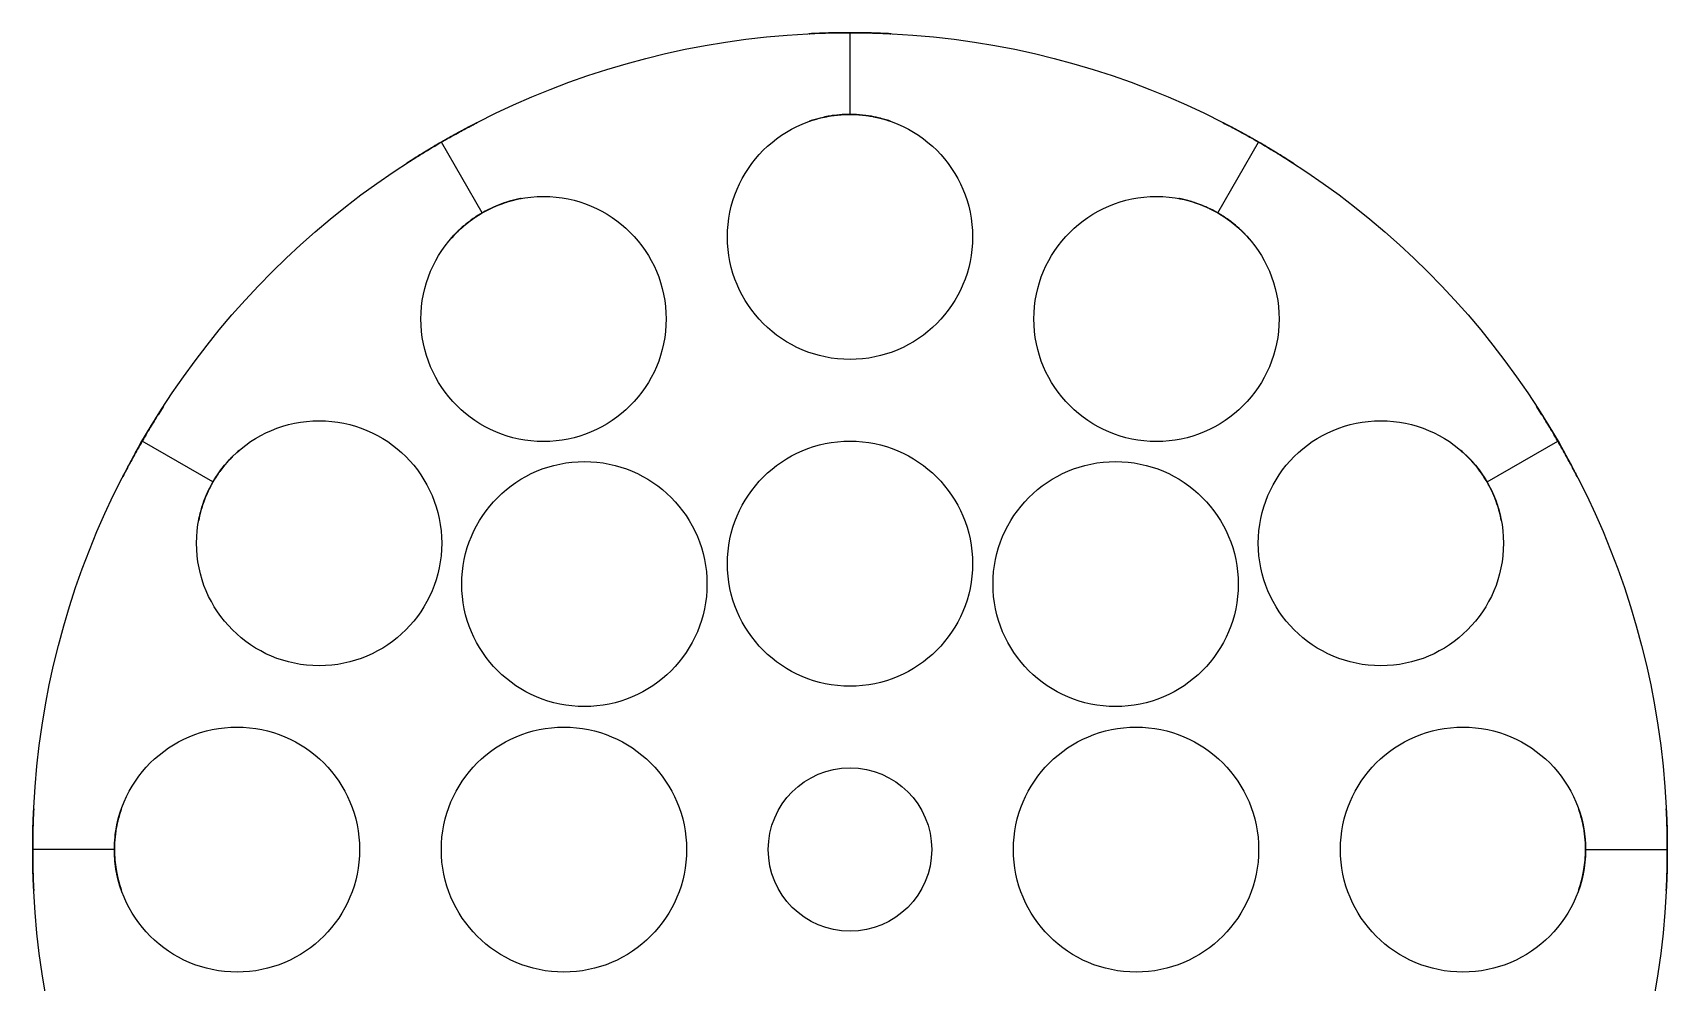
# Model space of a CAD drawing. Header units: millimetres. Extents: x -50 to 50, y -50 to 50.
# Drawn here: x -50 to 50, y -8.1 to 50 of the extents above; entities that cross this region are included whole.
import ezdxf

# ---------------------------------------------------------------- set-up
doc = ezdxf.new("R2010")
doc.units = ezdxf.units.MM
doc.layers.add('Shape', color=7, linetype='CONTINUOUS')

msp = doc.modelspace()

# ---------------------------------------------------------------- linework, layer by layer
at = {"layer": 'Shape'}
for p, q in [((0, 45, 10), (0, 50, 10)), ((0, 45, 10), (0, 50, 10)), ((-22.5, 38.9711, 10), (-25, 43.3013, 10)), ((-22.5, 38.9711, 10), (-25, 43.3013, 10)), ((22.5, 38.9711, 10), (25, 43.3013, 10)), ((22.5, 38.9711, 10), (25, 43.3013, 10)), ((7.5, 37.5), (7.5, 37.5, 15)), ((7.5, 37.5), (7.5, 37.5, 15)), ((-11.25, 32.476), (-11.25, 32.476, 15)), ((-11.25, 32.476), (-11.25, 32.476, 15)), ((26.25, 32.476), (26.25, 32.476, 15)), ((26.25, 32.476), (26.25, 32.476, 15)), ((-38.9711, 22.5, 10), (-43.3013, 25, 10)), ((-38.9711, 22.5, 10), (-43.3013, 25, 10)), ((38.9711, 22.5, 10), (43.3013, 25, 10)), ((38.9711, 22.5, 10), (43.3013, 25, 10)), ((-24.976, 18.75), (-24.976, 18.75, 15)), ((-24.976, 18.75), (-24.976, 18.75, 15)), ((39.976, 18.75), (39.976, 18.75, 15)), ((39.976, 18.75), (39.976, 18.75, 15)), ((7.5, 17.5), (7.5, 17.5, 15)), ((7.5, 17.5), (7.5, 17.5, 15)), ((-8.75, 16.25), (-8.75, 16.25, 15)), ((-8.75, 16.25), (-8.75, 16.25, 15)), ((23.75, 16.25), (23.75, 16.25, 15)), ((23.75, 16.25), (23.75, 16.25, 15)), ((-45, 0, 10), (-50, 0, 10)), ((-45, 0, 10), (-50, 0, 10)), ((-30, 0), (-30, 0, 15)), ((-30, 0), (-30, 0, 15)), ((-10, 0), (-10, 0, 15)), ((-10, 0), (-10, 0, 15)), ((45, 0, 10), (50, 0, 10)), ((45, 0, 10), (50, 0, 10)), ((5, 0), (5, 0, 15)), ((5, 0), (5, 0, 15)), ((25, 0), (25, 0, 15)), ((25, 0), (25, 0, 15)), ((45, 0, 10), (45, 0, 15)), ((45, 0), (45, 0, 5)), ((45, 0), (45, 0, 5)), ((45, 0, 10), (45, 0, 15)), ((50, 0), (50, 0, 5)), ((50, 0), (50, 0, 5)), ((50, 0, 10), (50, 0, 15)), ((50, 0, 10), (50, 0, 15))]:
    msp.add_line(p, q, dxfattribs=at)
for centre, radius in [((0, 0), 50), ((0, 0), 50), ((0, 0), 50), ((0, 0), 50), ((0, 37.5), 7.5), ((0, 37.5), 7.5), ((0, 37.5), 7.5), ((0, 37.5), 7.5), ((-18.75, 32.476), 7.5), ((-18.75, 32.476), 7.5), ((-18.75, 32.476), 7.5), ((-18.75, 32.476), 7.5), ((18.75, 32.476), 7.5), ((18.75, 32.476), 7.5), ((18.75, 32.476), 7.5), ((18.75, 32.476), 7.5), ((-32.476, 18.75), 7.5), ((-32.476, 18.75), 7.5), ((-32.476, 18.75), 7.5), ((-32.476, 18.75), 7.5), ((32.476, 18.75), 7.5), ((32.476, 18.75), 7.5), ((32.476, 18.75), 7.5), ((32.476, 18.75), 7.5), ((0, 17.5), 7.5), ((0, 17.5), 7.5), ((0, 17.5), 7.5), ((0, 17.5), 7.5), ((-16.25, 16.25), 7.5), ((-16.25, 16.25), 7.5), ((-16.25, 16.25), 7.5), ((-16.25, 16.25), 7.5), ((16.25, 16.25), 7.5), ((16.25, 16.25), 7.5), ((16.25, 16.25), 7.5), ((16.25, 16.25), 7.5), ((-37.5, 0), 7.5), ((-37.5, 0), 7.5), ((-37.5, 0), 7.5), ((-37.5, 0), 7.5), ((-17.5, 0), 7.5), ((-17.5, 0), 7.5), ((-17.5, 0), 7.5), ((-17.5, 0), 7.5), ((17.5, 0), 7.5), ((17.5, 0), 7.5), ((17.5, 0), 7.5), ((17.5, 0), 7.5), ((37.5, 0), 7.5), ((37.5, 0), 7.5), ((37.5, 0), 7.5), ((37.5, 0), 7.5), ((0, 0), 5), ((0, 0), 5), ((0, 0), 5), ((0, 0), 5)]:
    msp.add_circle(centre, radius, dxfattribs=at)
for points, knots in [([(0, 50, 10), (0.38923, 50, 10.0003), (0.760507, 49.9953, 9.90825), (1.08067, 49.9883, 9.75436), (1.40155, 49.9814, 9.60096), (1.67086, 49.9725, 9.38585), (1.87528, 49.9648, 9.15328), (2.30331, 49.9484, 8.66417), (2.49874, 49.9372, 8.07797), (2.5, 49.9375, 7.5), (2.50069, 49.9376, 7.15012), (2.4276, 49.9411, 6.80884), (2.28073, 49.948, 6.47615), (2.13276, 49.9547, 6.14706), (1.9075, 49.9645, 5.83396), (1.59356, 49.9746, 5.57372), (1.32796, 49.9831, 5.35231), (0.976614, 49.992, 5.16265), (0.586317, 49.9966, 5.06973), (0.196805, 50.0012, 4.97458), (-0.228907, 50.0011, 4.97653), (-0.621725, 49.9961, 5.07854), (-1.12945, 49.9899, 5.20775), (-1.59319, 49.9758, 5.50206), (-1.92628, 49.9629, 5.90644), (-2.29497, 49.9485, 6.34957), (-2.50161, 49.9372, 6.92355), (-2.5, 49.9375, 7.5), (-2.49873, 49.9372, 8.07799), (-2.30331, 49.9484, 8.66416), (-1.87528, 49.9648, 9.15328), (-1.67095, 49.9725, 9.38576), (-1.40157, 49.9814, 9.60097), (-1.08062, 49.9883, 9.75439), (-0.760377, 49.9953, 9.90831), (-0.389046, 50, 10.0003), (0, 50, 10)], [0, 0, 0, 0, 0.0685441, 0.0685441, 0.0685441, 0.137088, 0.137088, 0.137088, 0.28065, 0.28065, 0.28065, 0.366606, 0.366606, 0.366606, 0.452562, 0.452562, 0.452562, 0.525492, 0.525492, 0.525492, 0.598422, 0.598422, 0.598422, 0.692583, 0.692583, 0.692583, 0.796163, 0.796163, 0.796163, 0.900454, 0.900454, 0.900454, 0.950227, 0.950227, 0.950227, 1, 1, 1, 1]), ([(0, 50, 10), (0.38923, 50, 10.0003), (0.760507, 49.9953, 9.90825), (1.08067, 49.9883, 9.75436), (1.40155, 49.9814, 9.60096), (1.67086, 49.9725, 9.38585), (1.87528, 49.9648, 9.15328), (2.30331, 49.9484, 8.66417), (2.49874, 49.9372, 8.07797), (2.5, 49.9375, 7.5), (2.50069, 49.9376, 7.15012), (2.4276, 49.9411, 6.80884), (2.28073, 49.948, 6.47615), (2.13276, 49.9547, 6.14706), (1.9075, 49.9645, 5.83396), (1.59356, 49.9746, 5.57372), (1.32796, 49.9831, 5.35231), (0.976614, 49.992, 5.16265), (0.586317, 49.9966, 5.06973), (0.196805, 50.0012, 4.97458), (-0.228907, 50.0011, 4.97653), (-0.621725, 49.9961, 5.07854), (-1.12945, 49.9899, 5.20775), (-1.59319, 49.9758, 5.50206), (-1.92628, 49.9629, 5.90644), (-2.29497, 49.9485, 6.34957), (-2.50161, 49.9372, 6.92355), (-2.5, 49.9375, 7.5), (-2.49873, 49.9372, 8.07799), (-2.30331, 49.9484, 8.66416), (-1.87528, 49.9648, 9.15328), (-1.67095, 49.9725, 9.38576), (-1.40157, 49.9814, 9.60097), (-1.08062, 49.9883, 9.75439), (-0.760377, 49.9953, 9.90831), (-0.389046, 50, 10.0003), (0, 50, 10)], [0, 0, 0, 0, 0.0685441, 0.0685441, 0.0685441, 0.137088, 0.137088, 0.137088, 0.28065, 0.28065, 0.28065, 0.366606, 0.366606, 0.366606, 0.452562, 0.452562, 0.452562, 0.525492, 0.525492, 0.525492, 0.598422, 0.598422, 0.598422, 0.692583, 0.692583, 0.692583, 0.796163, 0.796163, 0.796163, 0.900454, 0.900454, 0.900454, 0.950227, 0.950227, 0.950227, 1, 1, 1, 1]), ([(0, 45, 10), (0.266288, 45.0002, 10.0003), (0.531217, 44.9852, 9.95637), (0.772542, 44.9601, 9.87764), (1.29281, 44.9058, 9.70778), (1.69494, 44.8112, 9.39265), (1.97239, 44.736, 9.03612), (2.32662, 44.6379, 8.57949), (2.49712, 44.5706, 8.04396), (2.49998, 44.5711, 7.5103), (2.50153, 44.569, 6.9752), (2.33451, 44.6352, 6.43738), (1.98321, 44.733, 5.97787), (1.78768, 44.7865, 5.72331), (1.53308, 44.8485, 5.49235), (1.21549, 44.9009, 5.31537), (1.01354, 44.9349, 5.20164), (0.79016, 44.9613, 5.11658), (0.545358, 44.9801, 5.06021), (0.193458, 45.0065, 4.98016), (-0.193458, 45.0065, 4.98016), (-0.545358, 44.9801, 5.06021), (-1.00136, 44.9469, 5.16211), (-1.38812, 44.8766, 5.38275), (-1.68085, 44.8092, 5.64939), (-2.23874, 44.6772, 6.1609), (-2.49835, 44.5679, 6.83485), (-2.5, 44.5711, 7.5), (-2.49933, 44.5697, 8.03649), (-2.32926, 44.6371, 8.57535), (-1.97358, 44.7357, 9.0346), (-1.7794, 44.7885, 9.28415), (-1.52791, 44.8494, 9.51053), (-1.21549, 44.9009, 9.68463), (-0.87156, 44.958, 9.87776), (-0.44229, 45.0007, 10.0014), (0, 45, 10)], [0, 0, 0, 0, 0.0424095, 0.0424095, 0.0424095, 0.133503, 0.133503, 0.133503, 0.249311, 0.249311, 0.249311, 0.365427, 0.365427, 0.365427, 0.429948, 0.429948, 0.429948, 0.47072, 0.47072, 0.47072, 0.529694, 0.529694, 0.529694, 0.605753, 0.605753, 0.605753, 0.750256, 0.750256, 0.750256, 0.866572, 0.866572, 0.866572, 0.929995, 0.929995, 0.929995, 1, 1, 1, 1]), ([(0, 45, 10), (0.266288, 45.0002, 10.0003), (0.531217, 44.9852, 9.95637), (0.772542, 44.9601, 9.87764), (1.29281, 44.9058, 9.70778), (1.69494, 44.8112, 9.39265), (1.97239, 44.736, 9.03612), (2.32662, 44.6379, 8.57949), (2.49712, 44.5706, 8.04396), (2.49998, 44.5711, 7.5103), (2.50153, 44.569, 6.9752), (2.33451, 44.6352, 6.43738), (1.98321, 44.733, 5.97787), (1.78768, 44.7865, 5.72331), (1.53308, 44.8485, 5.49235), (1.21549, 44.9009, 5.31537), (1.01354, 44.9349, 5.20164), (0.79016, 44.9613, 5.11658), (0.545358, 44.9801, 5.06021), (0.193458, 45.0065, 4.98016), (-0.193458, 45.0065, 4.98016), (-0.545358, 44.9801, 5.06021), (-1.00136, 44.9469, 5.16211), (-1.38812, 44.8766, 5.38275), (-1.68085, 44.8092, 5.64939), (-2.23874, 44.6772, 6.1609), (-2.49835, 44.5679, 6.83485), (-2.5, 44.5711, 7.5), (-2.49933, 44.5697, 8.03649), (-2.32926, 44.6371, 8.57535), (-1.97358, 44.7357, 9.0346), (-1.7794, 44.7885, 9.28415), (-1.52791, 44.8494, 9.51053), (-1.21549, 44.9009, 9.68463), (-0.87156, 44.958, 9.87776), (-0.44229, 45.0007, 10.0014), (0, 45, 10)], [0, 0, 0, 0, 0.0424095, 0.0424095, 0.0424095, 0.133503, 0.133503, 0.133503, 0.249311, 0.249311, 0.249311, 0.365427, 0.365427, 0.365427, 0.429948, 0.429948, 0.429948, 0.47072, 0.47072, 0.47072, 0.529694, 0.529694, 0.529694, 0.605753, 0.605753, 0.605753, 0.750256, 0.750256, 0.750256, 0.866572, 0.866572, 0.866572, 0.929995, 0.929995, 0.929995, 1, 1, 1, 1]), ([(-25, 43.3013, 10), (-24.6629, 43.4959, 10.0003), (-24.339, 43.6774, 9.90825), (-24.0583, 43.8315, 9.75436), (-23.7769, 43.9859, 9.60096), (-23.5392, 44.1129, 9.38585), (-23.3584, 44.2084, 9.15328), (-22.9795, 44.4083, 8.66417), (-22.8046, 44.4963, 8.07797), (-22.8037, 44.4971, 7.5), (-22.8031, 44.4975, 7.15012), (-22.8682, 44.464, 6.80884), (-22.9988, 44.3966, 6.47615), (-23.1303, 44.3284, 6.14706), (-23.3303, 44.2243, 5.83396), (-23.6072, 44.0761, 5.57372), (-23.8415, 43.9506, 5.35231), (-24.1502, 43.7827, 5.16265), (-24.4905, 43.5915, 5.06973), (-24.8302, 43.4008, 4.97458), (-25.1988, 43.1878, 4.97653), (-25.5365, 42.9871, 5.07854), (-25.9731, 42.7278, 5.20775), (-26.3677, 42.4837, 5.50206), (-26.6497, 42.306, 5.90644), (-26.9617, 42.1092, 6.34957), (-27.1351, 41.9961, 6.92355), (-27.1338, 41.9971, 7.5), (-27.1326, 41.9975, 8.07799), (-26.9689, 42.1049, 8.66416), (-26.6064, 42.3332, 9.15328), (-26.4333, 42.442, 9.38576), (-26.2045, 42.5844, 9.60097), (-25.93, 42.7508, 9.75439), (-25.6561, 42.917, 9.90831), (-25.3369, 43.1068, 10.0003), (-25, 43.3013, 10)], [0, 0, 0, 0, 0.0685441, 0.0685441, 0.0685441, 0.137088, 0.137088, 0.137088, 0.28065, 0.28065, 0.28065, 0.366606, 0.366606, 0.366606, 0.452562, 0.452562, 0.452562, 0.525492, 0.525492, 0.525492, 0.598422, 0.598422, 0.598422, 0.692583, 0.692583, 0.692583, 0.796163, 0.796163, 0.796163, 0.900454, 0.900454, 0.900454, 0.950227, 0.950227, 0.950227, 1, 1, 1, 1]), ([(-25, 43.3013, 10), (-24.6629, 43.4959, 10.0003), (-24.339, 43.6774, 9.90825), (-24.0583, 43.8315, 9.75436), (-23.7769, 43.9859, 9.60096), (-23.5392, 44.1129, 9.38585), (-23.3584, 44.2084, 9.15328), (-22.9795, 44.4083, 8.66417), (-22.8046, 44.4963, 8.07797), (-22.8037, 44.4971, 7.5), (-22.8031, 44.4975, 7.15012), (-22.8682, 44.464, 6.80884), (-22.9988, 44.3966, 6.47615), (-23.1303, 44.3284, 6.14706), (-23.3303, 44.2243, 5.83396), (-23.6072, 44.0761, 5.57372), (-23.8415, 43.9506, 5.35231), (-24.1502, 43.7827, 5.16265), (-24.4905, 43.5915, 5.06973), (-24.8302, 43.4008, 4.97458), (-25.1988, 43.1878, 4.97653), (-25.5365, 42.9871, 5.07854), (-25.9731, 42.7278, 5.20775), (-26.3677, 42.4837, 5.50206), (-26.6497, 42.306, 5.90644), (-26.9617, 42.1092, 6.34957), (-27.1351, 41.9961, 6.92355), (-27.1338, 41.9971, 7.5), (-27.1326, 41.9975, 8.07799), (-26.9689, 42.1049, 8.66416), (-26.6064, 42.3332, 9.15328), (-26.4333, 42.442, 9.38576), (-26.2045, 42.5844, 9.60097), (-25.93, 42.7508, 9.75439), (-25.6561, 42.917, 9.90831), (-25.3369, 43.1068, 10.0003), (-25, 43.3013, 10)], [0, 0, 0, 0, 0.0685441, 0.0685441, 0.0685441, 0.137088, 0.137088, 0.137088, 0.28065, 0.28065, 0.28065, 0.366606, 0.366606, 0.366606, 0.452562, 0.452562, 0.452562, 0.525492, 0.525492, 0.525492, 0.598422, 0.598422, 0.598422, 0.692583, 0.692583, 0.692583, 0.796163, 0.796163, 0.796163, 0.900454, 0.900454, 0.900454, 0.950227, 0.950227, 0.950227, 1, 1, 1, 1]), ([(25, 43.3013, 10), (25.3371, 43.1067, 10.0003), (25.6563, 42.9169, 9.90825), (25.9301, 42.7508, 9.75436), (26.2045, 42.5844, 9.60096), (26.4332, 42.442, 9.38585), (26.6064, 42.3332, 9.15328), (26.9689, 42.1049, 8.66417), (27.1326, 41.9975, 8.07797), (27.1338, 41.9971, 7.5), (27.1344, 41.9968, 7.15012), (27.0729, 42.0364, 6.80884), (26.9491, 42.1158, 6.47615), (26.8244, 42.1956, 6.14706), (26.6342, 42.3168, 5.83396), (26.3674, 42.4825, 5.57372), (26.1416, 42.6227, 5.35231), (25.8418, 42.8061, 5.16265), (25.506, 43.0051, 5.06973), (25.1711, 43.2039, 4.97458), (24.8023, 43.4167, 4.97653), (24.4596, 43.6088, 5.07854), (24.0168, 43.8573, 5.20775), (23.6082, 44.0769, 5.50206), (23.3132, 44.2323, 5.90644), (22.9867, 44.4042, 6.34957), (22.8021, 44.4977, 6.92355), (22.8037, 44.4971, 7.5), (22.8046, 44.4963, 8.07799), (22.9795, 44.4083, 8.66416), (23.3584, 44.2084, 9.15328), (23.5392, 44.1129, 9.38576), (23.7769, 43.9859, 9.60097), (24.0583, 43.8315, 9.75439), (24.3391, 43.6774, 9.90831), (24.6631, 43.4958, 10.0003), (25, 43.3013, 10)], [0, 0, 0, 0, 0.0685441, 0.0685441, 0.0685441, 0.137088, 0.137088, 0.137088, 0.28065, 0.28065, 0.28065, 0.366606, 0.366606, 0.366606, 0.452562, 0.452562, 0.452562, 0.525492, 0.525492, 0.525492, 0.598422, 0.598422, 0.598422, 0.692583, 0.692583, 0.692583, 0.796163, 0.796163, 0.796163, 0.900454, 0.900454, 0.900454, 0.950227, 0.950227, 0.950227, 1, 1, 1, 1]), ([(25, 43.3013, 10), (25.3371, 43.1067, 10.0003), (25.6563, 42.9169, 9.90825), (25.9301, 42.7508, 9.75436), (26.2045, 42.5844, 9.60096), (26.4332, 42.442, 9.38585), (26.6064, 42.3332, 9.15328), (26.9689, 42.1049, 8.66417), (27.1326, 41.9975, 8.07797), (27.1338, 41.9971, 7.5), (27.1344, 41.9968, 7.15012), (27.0729, 42.0364, 6.80884), (26.9491, 42.1158, 6.47615), (26.8244, 42.1956, 6.14706), (26.6342, 42.3168, 5.83396), (26.3674, 42.4825, 5.57372), (26.1416, 42.6227, 5.35231), (25.8418, 42.8061, 5.16265), (25.506, 43.0051, 5.06973), (25.1711, 43.2039, 4.97458), (24.8023, 43.4167, 4.97653), (24.4596, 43.6088, 5.07854), (24.0168, 43.8573, 5.20775), (23.6082, 44.0769, 5.50206), (23.3132, 44.2323, 5.90644), (22.9867, 44.4042, 6.34957), (22.8021, 44.4977, 6.92355), (22.8037, 44.4971, 7.5), (22.8046, 44.4963, 8.07799), (22.9795, 44.4083, 8.66416), (23.3584, 44.2084, 9.15328), (23.5392, 44.1129, 9.38576), (23.7769, 43.9859, 9.60097), (24.0583, 43.8315, 9.75439), (24.3391, 43.6774, 9.90831), (24.6631, 43.4958, 10.0003), (25, 43.3013, 10)], [0, 0, 0, 0, 0.0685441, 0.0685441, 0.0685441, 0.137088, 0.137088, 0.137088, 0.28065, 0.28065, 0.28065, 0.366606, 0.366606, 0.366606, 0.452562, 0.452562, 0.452562, 0.525492, 0.525492, 0.525492, 0.598422, 0.598422, 0.598422, 0.692583, 0.692583, 0.692583, 0.796163, 0.796163, 0.796163, 0.900454, 0.900454, 0.900454, 0.950227, 0.950227, 0.950227, 1, 1, 1, 1]), ([(-22.5, 38.9711, 10), (-22.2695, 39.1044, 10.0003), (-22.0326, 39.224, 9.95637), (-21.811, 39.3229, 9.87764), (-21.3333, 39.5359, 9.70778), (-20.9377, 39.6551, 9.39265), (-20.6599, 39.7287, 9.03612), (-20.3041, 39.8209, 8.57949), (-20.1227, 39.8478, 8.04396), (-20.1205, 39.8497, 7.5103), (-20.1181, 39.8486, 6.9752), (-20.2958, 39.8225, 6.43738), (-20.649, 39.7316, 5.97787), (-20.8451, 39.6801, 5.72331), (-21.0966, 39.6065, 5.49235), (-21.3978, 39.493, 5.31537), (-21.5897, 39.4215, 5.20164), (-21.7964, 39.3327, 5.11658), (-22.0178, 39.2266, 5.06021), (-22.3357, 39.0735, 4.98016), (-22.6708, 38.88, 4.98016), (-22.9624, 38.6813, 5.06021), (-23.3407, 38.4245, 5.16211), (-23.6404, 38.1702, 5.38275), (-23.8603, 37.9655, 5.64939), (-24.2774, 37.5722, 6.1609), (-24.4476, 37.3477, 6.83485), (-24.4506, 37.3497, 7.5), (-24.4494, 37.3489, 8.03649), (-24.3358, 37.4922, 8.57535), (-24.077, 37.7554, 9.0346), (-23.9352, 37.8983, 9.28415), (-23.7479, 38.0768, 9.51053), (-23.5031, 38.2775, 9.68463), (-23.2338, 38.499, 9.87776), (-22.8834, 38.7506, 10.0014), (-22.5, 38.9711, 10)], [0, 0, 0, 0, 0.0424095, 0.0424095, 0.0424095, 0.133503, 0.133503, 0.133503, 0.249311, 0.249311, 0.249311, 0.365427, 0.365427, 0.365427, 0.429948, 0.429948, 0.429948, 0.47072, 0.47072, 0.47072, 0.529694, 0.529694, 0.529694, 0.605753, 0.605753, 0.605753, 0.750256, 0.750256, 0.750256, 0.866572, 0.866572, 0.866572, 0.929995, 0.929995, 0.929995, 1, 1, 1, 1]), ([(-22.5, 38.9711, 10), (-22.2695, 39.1044, 10.0003), (-22.0326, 39.224, 9.95637), (-21.811, 39.3229, 9.87764), (-21.3333, 39.5359, 9.70778), (-20.9377, 39.6551, 9.39265), (-20.6599, 39.7287, 9.03612), (-20.3041, 39.8209, 8.57949), (-20.1227, 39.8478, 8.04396), (-20.1205, 39.8497, 7.5103), (-20.1181, 39.8486, 6.9752), (-20.2958, 39.8225, 6.43738), (-20.649, 39.7316, 5.97787), (-20.8451, 39.6801, 5.72331), (-21.0966, 39.6065, 5.49235), (-21.3978, 39.493, 5.31537), (-21.5897, 39.4215, 5.20164), (-21.7964, 39.3327, 5.11658), (-22.0178, 39.2266, 5.06021), (-22.3357, 39.0735, 4.98016), (-22.6708, 38.88, 4.98016), (-22.9624, 38.6813, 5.06021), (-23.3407, 38.4245, 5.16211), (-23.6404, 38.1702, 5.38275), (-23.8603, 37.9655, 5.64939), (-24.2774, 37.5722, 6.1609), (-24.4476, 37.3477, 6.83485), (-24.4506, 37.3497, 7.5), (-24.4494, 37.3489, 8.03649), (-24.3358, 37.4922, 8.57535), (-24.077, 37.7554, 9.0346), (-23.9352, 37.8983, 9.28415), (-23.7479, 38.0768, 9.51053), (-23.5031, 38.2775, 9.68463), (-23.2338, 38.499, 9.87776), (-22.8834, 38.7506, 10.0014), (-22.5, 38.9711, 10)], [0, 0, 0, 0, 0.0424095, 0.0424095, 0.0424095, 0.133503, 0.133503, 0.133503, 0.249311, 0.249311, 0.249311, 0.365427, 0.365427, 0.365427, 0.429948, 0.429948, 0.429948, 0.47072, 0.47072, 0.47072, 0.529694, 0.529694, 0.529694, 0.605753, 0.605753, 0.605753, 0.750256, 0.750256, 0.750256, 0.866572, 0.866572, 0.866572, 0.929995, 0.929995, 0.929995, 1, 1, 1, 1]), ([(22.5, 38.9711, 10), (22.7307, 38.8381, 10.0003), (22.9527, 38.6928, 9.95637), (23.1491, 38.5503, 9.87764), (23.5725, 38.2431, 9.70778), (23.8735, 37.9602, 9.39265), (24.0761, 37.7563, 9.03612), (24.3339, 37.4943, 8.57949), (24.4478, 37.3507, 8.04396), (24.4506, 37.3497, 7.5103), (24.4509, 37.3471, 6.9752), (24.3393, 37.488, 6.43738), (24.084, 37.7483, 5.97787), (23.9414, 37.8924, 5.72331), (23.7519, 38.0734, 5.49235), (23.5031, 38.2775, 5.31537), (23.3452, 38.408, 5.20164), (23.165, 38.5426, 5.11658), (22.9624, 38.6813, 5.06021), (22.6708, 38.88, 4.98016), (22.3357, 39.0735, 4.98016), (22.0178, 39.2266, 5.06021), (21.6063, 39.4258, 5.16211), (21.2362, 39.5583, 5.38275), (20.949, 39.6463, 5.64939), (20.3998, 39.8109, 6.1609), (20.1203, 39.8461, 6.83485), (20.1205, 39.8497, 7.5), (20.1204, 39.8482, 8.03649), (20.3014, 39.8215, 8.57535), (20.6587, 39.729, 9.0346), (20.8532, 39.6777, 9.28415), (21.1015, 39.6047, 9.51053), (21.3978, 39.493, 9.68463), (21.7242, 39.3706, 9.87776), (22.1173, 39.1929, 10.0014), (22.5, 38.9711, 10)], [0, 0, 0, 0, 0.0424095, 0.0424095, 0.0424095, 0.133503, 0.133503, 0.133503, 0.249311, 0.249311, 0.249311, 0.365426, 0.365426, 0.365426, 0.429948, 0.429948, 0.429948, 0.47072, 0.47072, 0.47072, 0.529694, 0.529694, 0.529694, 0.605753, 0.605753, 0.605753, 0.750256, 0.750256, 0.750256, 0.866572, 0.866572, 0.866572, 0.929995, 0.929995, 0.929995, 1, 1, 1, 1]), ([(22.5, 38.9711, 10), (22.7307, 38.8381, 10.0003), (22.9527, 38.6928, 9.95637), (23.1491, 38.5503, 9.87764), (23.5725, 38.2431, 9.70778), (23.8735, 37.9602, 9.39265), (24.0761, 37.7563, 9.03612), (24.3339, 37.4943, 8.57949), (24.4478, 37.3507, 8.04396), (24.4506, 37.3497, 7.5103), (24.4509, 37.3471, 6.9752), (24.3393, 37.488, 6.43738), (24.084, 37.7483, 5.97787), (23.9414, 37.8924, 5.72331), (23.7519, 38.0734, 5.49235), (23.5031, 38.2775, 5.31537), (23.3452, 38.408, 5.20164), (23.165, 38.5426, 5.11658), (22.9624, 38.6813, 5.06021), (22.6708, 38.88, 4.98016), (22.3357, 39.0735, 4.98016), (22.0178, 39.2266, 5.06021), (21.6063, 39.4258, 5.16211), (21.2362, 39.5583, 5.38275), (20.949, 39.6463, 5.64939), (20.3998, 39.8109, 6.1609), (20.1203, 39.8461, 6.83485), (20.1205, 39.8497, 7.5), (20.1204, 39.8482, 8.03649), (20.3014, 39.8215, 8.57535), (20.6587, 39.729, 9.0346), (20.8532, 39.6777, 9.28415), (21.1015, 39.6047, 9.51053), (21.3978, 39.493, 9.68463), (21.7242, 39.3706, 9.87776), (22.1173, 39.1929, 10.0014), (22.5, 38.9711, 10)], [0, 0, 0, 0, 0.0424095, 0.0424095, 0.0424095, 0.133503, 0.133503, 0.133503, 0.249311, 0.249311, 0.249311, 0.365426, 0.365426, 0.365426, 0.429948, 0.429948, 0.429948, 0.47072, 0.47072, 0.47072, 0.529694, 0.529694, 0.529694, 0.605753, 0.605753, 0.605753, 0.750256, 0.750256, 0.750256, 0.866572, 0.866572, 0.866572, 0.929995, 0.929995, 0.929995, 1, 1, 1, 1]), ([(-43.3013, 25, 10), (-43.1067, 25.3371, 10.0003), (-42.9169, 25.6563, 9.90825), (-42.7508, 25.9301, 9.75436), (-42.5844, 26.2045, 9.60096), (-42.442, 26.4332, 9.38585), (-42.3332, 26.6064, 9.15328), (-42.1049, 26.9689, 8.66417), (-41.9975, 27.1326, 8.07797), (-41.9971, 27.1338, 7.5), (-41.9968, 27.1344, 7.15012), (-42.0364, 27.0729, 6.80884), (-42.1158, 26.9491, 6.47615), (-42.1956, 26.8244, 6.14706), (-42.3168, 26.6342, 5.83396), (-42.4825, 26.3674, 5.57372), (-42.6227, 26.1416, 5.35231), (-42.8061, 25.8418, 5.16265), (-43.0051, 25.506, 5.06973), (-43.2039, 25.1711, 4.97458), (-43.4167, 24.8023, 4.97653), (-43.6088, 24.4596, 5.07854), (-43.8573, 24.0168, 5.20775), (-44.0769, 23.6082, 5.50206), (-44.2323, 23.3132, 5.90644), (-44.4042, 22.9867, 6.34957), (-44.4977, 22.8021, 6.92355), (-44.4971, 22.8037, 7.5), (-44.4963, 22.8046, 8.07799), (-44.4083, 22.9795, 8.66416), (-44.2084, 23.3584, 9.15328), (-44.1129, 23.5392, 9.38576), (-43.9859, 23.7769, 9.60097), (-43.8315, 24.0583, 9.75439), (-43.6774, 24.3391, 9.90831), (-43.4958, 24.6631, 10.0003), (-43.3013, 25, 10)], [0, 0, 0, 0, 0.0685441, 0.0685441, 0.0685441, 0.137088, 0.137088, 0.137088, 0.28065, 0.28065, 0.28065, 0.366606, 0.366606, 0.366606, 0.452562, 0.452562, 0.452562, 0.525492, 0.525492, 0.525492, 0.598422, 0.598422, 0.598422, 0.692583, 0.692583, 0.692583, 0.796163, 0.796163, 0.796163, 0.900454, 0.900454, 0.900454, 0.950227, 0.950227, 0.950227, 1, 1, 1, 1]), ([(-43.3013, 25, 10), (-43.1067, 25.3371, 10.0003), (-42.9169, 25.6563, 9.90825), (-42.7508, 25.9301, 9.75436), (-42.5844, 26.2045, 9.60096), (-42.442, 26.4332, 9.38585), (-42.3332, 26.6064, 9.15328), (-42.1049, 26.9689, 8.66417), (-41.9975, 27.1326, 8.07797), (-41.9971, 27.1338, 7.5), (-41.9968, 27.1344, 7.15012), (-42.0364, 27.0729, 6.80884), (-42.1158, 26.9491, 6.47615), (-42.1956, 26.8244, 6.14706), (-42.3168, 26.6342, 5.83396), (-42.4825, 26.3674, 5.57372), (-42.6227, 26.1416, 5.35231), (-42.8061, 25.8418, 5.16265), (-43.0051, 25.506, 5.06973), (-43.2039, 25.1711, 4.97458), (-43.4167, 24.8023, 4.97653), (-43.6088, 24.4596, 5.07854), (-43.8573, 24.0168, 5.20775), (-44.0769, 23.6082, 5.50206), (-44.2323, 23.3132, 5.90644), (-44.4042, 22.9867, 6.34957), (-44.4977, 22.8021, 6.92355), (-44.4971, 22.8037, 7.5), (-44.4963, 22.8046, 8.07799), (-44.4083, 22.9795, 8.66416), (-44.2084, 23.3584, 9.15328), (-44.1129, 23.5392, 9.38576), (-43.9859, 23.7769, 9.60097), (-43.8315, 24.0583, 9.75439), (-43.6774, 24.3391, 9.90831), (-43.4958, 24.6631, 10.0003), (-43.3013, 25, 10)], [0, 0, 0, 0, 0.0685441, 0.0685441, 0.0685441, 0.137088, 0.137088, 0.137088, 0.28065, 0.28065, 0.28065, 0.366606, 0.366606, 0.366606, 0.452562, 0.452562, 0.452562, 0.525492, 0.525492, 0.525492, 0.598422, 0.598422, 0.598422, 0.692583, 0.692583, 0.692583, 0.796163, 0.796163, 0.796163, 0.900454, 0.900454, 0.900454, 0.950227, 0.950227, 0.950227, 1, 1, 1, 1]), ([(43.3013, 25, 10), (43.4959, 24.6629, 10.0003), (43.6774, 24.339, 9.90825), (43.8315, 24.0583, 9.75436), (43.9859, 23.7769, 9.60096), (44.1129, 23.5392, 9.38585), (44.2084, 23.3584, 9.15328), (44.4083, 22.9795, 8.66417), (44.4963, 22.8046, 8.07797), (44.4971, 22.8037, 7.5), (44.4975, 22.8031, 7.15012), (44.464, 22.8682, 6.80884), (44.3966, 22.9988, 6.47615), (44.3284, 23.1303, 6.14706), (44.2243, 23.3303, 5.83396), (44.0761, 23.6072, 5.57372), (43.9506, 23.8415, 5.35231), (43.7827, 24.1502, 5.16265), (43.5915, 24.4905, 5.06973), (43.4008, 24.8302, 4.97458), (43.1878, 25.1988, 4.97653), (42.9871, 25.5365, 5.07854), (42.7278, 25.9731, 5.20775), (42.4837, 26.3677, 5.50206), (42.306, 26.6497, 5.90644), (42.1092, 26.9617, 6.34957), (41.9961, 27.1351, 6.92355), (41.9971, 27.1338, 7.5), (41.9975, 27.1326, 8.07799), (42.1049, 26.9689, 8.66416), (42.3332, 26.6064, 9.15328), (42.442, 26.4333, 9.38576), (42.5844, 26.2045, 9.60097), (42.7508, 25.93, 9.75439), (42.917, 25.6561, 9.90831), (43.1068, 25.3369, 10.0003), (43.3013, 25, 10)], [0, 0, 0, 0, 0.0685441, 0.0685441, 0.0685441, 0.137088, 0.137088, 0.137088, 0.28065, 0.28065, 0.28065, 0.366606, 0.366606, 0.366606, 0.452562, 0.452562, 0.452562, 0.525492, 0.525492, 0.525492, 0.598422, 0.598422, 0.598422, 0.692583, 0.692583, 0.692583, 0.796163, 0.796163, 0.796163, 0.900454, 0.900454, 0.900454, 0.950227, 0.950227, 0.950227, 1, 1, 1, 1]), ([(43.3013, 25, 10), (43.4959, 24.6629, 10.0003), (43.6774, 24.339, 9.90825), (43.8315, 24.0583, 9.75436), (43.9859, 23.7769, 9.60096), (44.1129, 23.5392, 9.38585), (44.2084, 23.3584, 9.15328), (44.4083, 22.9795, 8.66417), (44.4963, 22.8046, 8.07797), (44.4971, 22.8037, 7.5), (44.4975, 22.8031, 7.15012), (44.464, 22.8682, 6.80884), (44.3966, 22.9988, 6.47615), (44.3284, 23.1303, 6.14706), (44.2243, 23.3303, 5.83396), (44.0761, 23.6072, 5.57372), (43.9506, 23.8415, 5.35231), (43.7827, 24.1502, 5.16265), (43.5915, 24.4905, 5.06973), (43.4008, 24.8302, 4.97458), (43.1878, 25.1988, 4.97653), (42.9871, 25.5365, 5.07854), (42.7278, 25.9731, 5.20775), (42.4837, 26.3677, 5.50206), (42.306, 26.6497, 5.90644), (42.1092, 26.9617, 6.34957), (41.9961, 27.1351, 6.92355), (41.9971, 27.1338, 7.5), (41.9975, 27.1326, 8.07799), (42.1049, 26.9689, 8.66416), (42.3332, 26.6064, 9.15328), (42.442, 26.4333, 9.38576), (42.5844, 26.2045, 9.60097), (42.7508, 25.93, 9.75439), (42.917, 25.6561, 9.90831), (43.1068, 25.3369, 10.0003), (43.3013, 25, 10)], [0, 0, 0, 0, 0.0685441, 0.0685441, 0.0685441, 0.137088, 0.137088, 0.137088, 0.28065, 0.28065, 0.28065, 0.366606, 0.366606, 0.366606, 0.452562, 0.452562, 0.452562, 0.525492, 0.525492, 0.525492, 0.598422, 0.598422, 0.598422, 0.692583, 0.692583, 0.692583, 0.796163, 0.796163, 0.796163, 0.900454, 0.900454, 0.900454, 0.950227, 0.950227, 0.950227, 1, 1, 1, 1]), ([(-38.9711, 22.5, 10), (-38.8381, 22.7307, 10.0003), (-38.6928, 22.9527, 9.95637), (-38.5503, 23.1491, 9.87764), (-38.2431, 23.5725, 9.70778), (-37.9602, 23.8735, 9.39265), (-37.7563, 24.0761, 9.03612), (-37.4943, 24.3339, 8.57949), (-37.3507, 24.4478, 8.04396), (-37.3497, 24.4506, 7.5103), (-37.3471, 24.4509, 6.9752), (-37.488, 24.3393, 6.43738), (-37.7483, 24.084, 5.97787), (-37.8924, 23.9414, 5.72331), (-38.0734, 23.7519, 5.49235), (-38.2775, 23.5031, 5.31537), (-38.408, 23.3452, 5.20164), (-38.5426, 23.165, 5.11658), (-38.6813, 22.9624, 5.06021), (-38.88, 22.6708, 4.98016), (-39.0735, 22.3357, 4.98016), (-39.2266, 22.0178, 5.06021), (-39.4258, 21.6063, 5.16211), (-39.5583, 21.2362, 5.38275), (-39.6463, 20.949, 5.64939), (-39.8109, 20.3998, 6.1609), (-39.8461, 20.1203, 6.83485), (-39.8497, 20.1205, 7.5), (-39.8482, 20.1204, 8.03649), (-39.8215, 20.3014, 8.57535), (-39.729, 20.6587, 9.0346), (-39.6777, 20.8532, 9.28415), (-39.6047, 21.1015, 9.51053), (-39.493, 21.3978, 9.68463), (-39.3706, 21.7242, 9.87776), (-39.1929, 22.1173, 10.0014), (-38.9711, 22.5, 10)], [0, 0, 0, 0, 0.0424095, 0.0424095, 0.0424095, 0.133503, 0.133503, 0.133503, 0.249311, 0.249311, 0.249311, 0.365426, 0.365426, 0.365426, 0.429948, 0.429948, 0.429948, 0.47072, 0.47072, 0.47072, 0.529694, 0.529694, 0.529694, 0.605753, 0.605753, 0.605753, 0.750256, 0.750256, 0.750256, 0.866572, 0.866572, 0.866572, 0.929995, 0.929995, 0.929995, 1, 1, 1, 1]), ([(-38.9711, 22.5, 10), (-38.8381, 22.7307, 10.0003), (-38.6928, 22.9527, 9.95637), (-38.5503, 23.1491, 9.87764), (-38.2431, 23.5725, 9.70778), (-37.9602, 23.8735, 9.39265), (-37.7563, 24.0761, 9.03612), (-37.4943, 24.3339, 8.57949), (-37.3507, 24.4478, 8.04396), (-37.3497, 24.4506, 7.5103), (-37.3471, 24.4509, 6.9752), (-37.488, 24.3393, 6.43738), (-37.7483, 24.084, 5.97787), (-37.8924, 23.9414, 5.72331), (-38.0734, 23.7519, 5.49235), (-38.2775, 23.5031, 5.31537), (-38.408, 23.3452, 5.20164), (-38.5426, 23.165, 5.11658), (-38.6813, 22.9624, 5.06021), (-38.88, 22.6708, 4.98016), (-39.0735, 22.3357, 4.98016), (-39.2266, 22.0178, 5.06021), (-39.4258, 21.6063, 5.16211), (-39.5583, 21.2362, 5.38275), (-39.6463, 20.949, 5.64939), (-39.8109, 20.3998, 6.1609), (-39.8461, 20.1203, 6.83485), (-39.8497, 20.1205, 7.5), (-39.8482, 20.1204, 8.03649), (-39.8215, 20.3014, 8.57535), (-39.729, 20.6587, 9.0346), (-39.6777, 20.8532, 9.28415), (-39.6047, 21.1015, 9.51053), (-39.493, 21.3978, 9.68463), (-39.3706, 21.7242, 9.87776), (-39.1929, 22.1173, 10.0014), (-38.9711, 22.5, 10)], [0, 0, 0, 0, 0.0424095, 0.0424095, 0.0424095, 0.133503, 0.133503, 0.133503, 0.249311, 0.249311, 0.249311, 0.365426, 0.365426, 0.365426, 0.429948, 0.429948, 0.429948, 0.47072, 0.47072, 0.47072, 0.529694, 0.529694, 0.529694, 0.605753, 0.605753, 0.605753, 0.750256, 0.750256, 0.750256, 0.866572, 0.866572, 0.866572, 0.929995, 0.929995, 0.929995, 1, 1, 1, 1]), ([(38.9711, 22.5, 10), (39.1044, 22.2695, 10.0003), (39.224, 22.0326, 9.95637), (39.3229, 21.811, 9.87764), (39.5359, 21.3333, 9.70778), (39.6551, 20.9377, 9.39265), (39.7287, 20.6599, 9.03612), (39.8209, 20.3041, 8.57949), (39.8478, 20.1227, 8.04396), (39.8497, 20.1205, 7.5103), (39.8486, 20.1181, 6.9752), (39.8225, 20.2958, 6.43738), (39.7316, 20.649, 5.97787), (39.6801, 20.8451, 5.72331), (39.6065, 21.0966, 5.49235), (39.493, 21.3978, 5.31537), (39.4215, 21.5897, 5.20164), (39.3327, 21.7964, 5.11658), (39.2266, 22.0178, 5.06021), (39.0735, 22.3357, 4.98016), (38.88, 22.6708, 4.98016), (38.6813, 22.9624, 5.06021), (38.4245, 23.3407, 5.16211), (38.1702, 23.6404, 5.38275), (37.9655, 23.8603, 5.64939), (37.5722, 24.2774, 6.1609), (37.3477, 24.4476, 6.83485), (37.3497, 24.4506, 7.5), (37.3489, 24.4494, 8.03649), (37.4922, 24.3358, 8.57535), (37.7554, 24.077, 9.0346), (37.8983, 23.9352, 9.28415), (38.0768, 23.7479, 9.51053), (38.2775, 23.5031, 9.68463), (38.499, 23.2338, 9.87776), (38.7506, 22.8834, 10.0014), (38.9711, 22.5, 10)], [0, 0, 0, 0, 0.0424095, 0.0424095, 0.0424095, 0.133503, 0.133503, 0.133503, 0.249311, 0.249311, 0.249311, 0.365427, 0.365427, 0.365427, 0.429948, 0.429948, 0.429948, 0.47072, 0.47072, 0.47072, 0.529694, 0.529694, 0.529694, 0.605753, 0.605753, 0.605753, 0.750256, 0.750256, 0.750256, 0.866572, 0.866572, 0.866572, 0.929995, 0.929995, 0.929995, 1, 1, 1, 1]), ([(38.9711, 22.5, 10), (39.1044, 22.2695, 10.0003), (39.224, 22.0326, 9.95637), (39.3229, 21.811, 9.87764), (39.5359, 21.3333, 9.70778), (39.6551, 20.9377, 9.39265), (39.7287, 20.6599, 9.03612), (39.8209, 20.3041, 8.57949), (39.8478, 20.1227, 8.04396), (39.8497, 20.1205, 7.5103), (39.8486, 20.1181, 6.9752), (39.8225, 20.2958, 6.43738), (39.7316, 20.649, 5.97787), (39.6801, 20.8451, 5.72331), (39.6065, 21.0966, 5.49235), (39.493, 21.3978, 5.31537), (39.4215, 21.5897, 5.20164), (39.3327, 21.7964, 5.11658), (39.2266, 22.0178, 5.06021), (39.0735, 22.3357, 4.98016), (38.88, 22.6708, 4.98016), (38.6813, 22.9624, 5.06021), (38.4245, 23.3407, 5.16211), (38.1702, 23.6404, 5.38275), (37.9655, 23.8603, 5.64939), (37.5722, 24.2774, 6.1609), (37.3477, 24.4476, 6.83485), (37.3497, 24.4506, 7.5), (37.3489, 24.4494, 8.03649), (37.4922, 24.3358, 8.57535), (37.7554, 24.077, 9.0346), (37.8983, 23.9352, 9.28415), (38.0768, 23.7479, 9.51053), (38.2775, 23.5031, 9.68463), (38.499, 23.2338, 9.87776), (38.7506, 22.8834, 10.0014), (38.9711, 22.5, 10)], [0, 0, 0, 0, 0.0424095, 0.0424095, 0.0424095, 0.133503, 0.133503, 0.133503, 0.249311, 0.249311, 0.249311, 0.365427, 0.365427, 0.365427, 0.429948, 0.429948, 0.429948, 0.47072, 0.47072, 0.47072, 0.529694, 0.529694, 0.529694, 0.605753, 0.605753, 0.605753, 0.750256, 0.750256, 0.750256, 0.866572, 0.866572, 0.866572, 0.929995, 0.929995, 0.929995, 1, 1, 1, 1]), ([(-50, 0, 10), (-50, 0.38923, 10.0003), (-49.9953, 0.760507, 9.90825), (-49.9883, 1.08067, 9.75436), (-49.9814, 1.40155, 9.60096), (-49.9725, 1.67086, 9.38585), (-49.9648, 1.87528, 9.15328), (-49.9484, 2.30331, 8.66417), (-49.9372, 2.49874, 8.07797), (-49.9375, 2.5, 7.5), (-49.9372, 2.49873, 6.92201), (-49.9484, 2.30331, 6.33584), (-49.9648, 1.87528, 5.84672), (-49.9725, 1.6709, 5.61419), (-49.9814, 1.40157, 5.39904), (-49.9883, 1.08065, 5.24563), (-49.9953, 0.76045, 5.09172), (-50, 0.389135, 4.99973), (-50, 0, 5), (-50, -0.38923, 4.99973), (-49.9953, -0.760507, 5.09175), (-49.9883, -1.08067, 5.24564), (-49.9814, -1.40155, 5.39904), (-49.9725, -1.67086, 5.61415), (-49.9648, -1.87528, 5.84672), (-49.9484, -2.30331, 6.33583), (-49.9372, -2.49874, 6.92202), (-49.9375, -2.5, 7.5), (-49.9372, -2.49873, 8.07799), (-49.9484, -2.30331, 8.66416), (-49.9648, -1.87528, 9.15328), (-49.9725, -1.67095, 9.38576), (-49.9814, -1.40157, 9.60097), (-49.9883, -1.08062, 9.75439), (-49.9953, -0.760377, 9.90831), (-50, -0.389046, 10.0003), (-50, 0, 10)], [0, 0, 0, 0, 0.0610597, 0.0610597, 0.0610597, 0.122119, 0.122119, 0.122119, 0.250006, 0.250006, 0.250006, 0.3779, 0.3779, 0.3779, 0.438951, 0.438951, 0.438951, 0.500003, 0.500003, 0.500003, 0.561069, 0.561069, 0.561069, 0.622135, 0.622135, 0.622135, 0.75003, 0.75003, 0.75003, 0.877925, 0.877925, 0.877925, 0.938962, 0.938962, 0.938962, 1, 1, 1, 1]), ([(-50, 0, 10), (-50, 0.38923, 10.0003), (-49.9953, 0.760507, 9.90825), (-49.9883, 1.08067, 9.75436), (-49.9814, 1.40155, 9.60096), (-49.9725, 1.67086, 9.38585), (-49.9648, 1.87528, 9.15328), (-49.9484, 2.30331, 8.66417), (-49.9372, 2.49874, 8.07797), (-49.9375, 2.5, 7.5), (-49.9372, 2.49873, 6.92201), (-49.9484, 2.30331, 6.33584), (-49.9648, 1.87528, 5.84672), (-49.9725, 1.6709, 5.61419), (-49.9814, 1.40157, 5.39904), (-49.9883, 1.08065, 5.24563), (-49.9953, 0.76045, 5.09172), (-50, 0.389135, 4.99973), (-50, 0, 5), (-50, -0.38923, 4.99973), (-49.9953, -0.760507, 5.09175), (-49.9883, -1.08067, 5.24564), (-49.9814, -1.40155, 5.39904), (-49.9725, -1.67086, 5.61415), (-49.9648, -1.87528, 5.84672), (-49.9484, -2.30331, 6.33583), (-49.9372, -2.49874, 6.92202), (-49.9375, -2.5, 7.5), (-49.9372, -2.49873, 8.07799), (-49.9484, -2.30331, 8.66416), (-49.9648, -1.87528, 9.15328), (-49.9725, -1.67095, 9.38576), (-49.9814, -1.40157, 9.60097), (-49.9883, -1.08062, 9.75439), (-49.9953, -0.760377, 9.90831), (-50, -0.389046, 10.0003), (-50, 0, 10)], [0, 0, 0, 0, 0.0610597, 0.0610597, 0.0610597, 0.122119, 0.122119, 0.122119, 0.250006, 0.250006, 0.250006, 0.3779, 0.3779, 0.3779, 0.438951, 0.438951, 0.438951, 0.500003, 0.500003, 0.500003, 0.561069, 0.561069, 0.561069, 0.622135, 0.622135, 0.622135, 0.75003, 0.75003, 0.75003, 0.877925, 0.877925, 0.877925, 0.938962, 0.938962, 0.938962, 1, 1, 1, 1]), ([(-45, 0, 10), (-45.0002, 0.266288, 10.0003), (-44.9852, 0.531217, 9.95637), (-44.9601, 0.772542, 9.87764), (-44.9058, 1.29281, 9.70778), (-44.8112, 1.69494, 9.39265), (-44.736, 1.97239, 9.03612), (-44.6373, 2.32889, 8.57655), (-44.5697, 2.49933, 8.03709), (-44.5711, 2.5, 7.5), (-44.5697, 2.49933, 6.96351), (-44.6371, 2.32926, 6.42465), (-44.7357, 1.97358, 5.9654), (-44.7885, 1.7794, 5.71585), (-44.8494, 1.52791, 5.48947), (-44.9009, 1.21549, 5.31537), (-44.9349, 1.01354, 5.20164), (-44.9613, 0.79016, 5.11658), (-44.9801, 0.545358, 5.06021), (-45.0065, 0.193458, 4.98016), (-45.0065, -0.193458, 4.98016), (-44.9801, -0.545358, 5.06021), (-44.9469, -1.00136, 5.16211), (-44.8766, -1.38812, 5.38275), (-44.8092, -1.68085, 5.64939), (-44.6771, -2.23888, 6.16108), (-44.5679, -2.49831, 6.83487), (-44.5711, -2.5, 7.5), (-44.5697, -2.49933, 8.03649), (-44.6371, -2.32926, 8.57535), (-44.7357, -1.97358, 9.0346), (-44.7885, -1.7794, 9.28415), (-44.8494, -1.52791, 9.51053), (-44.9009, -1.21549, 9.68463), (-44.958, -0.87156, 9.87776), (-45.0007, -0.44229, 10.0014), (-45, 0, 10)], [0, 0, 0, 0, 0.0423902, 0.0423902, 0.0423902, 0.133442, 0.133442, 0.133442, 0.249941, 0.249941, 0.249941, 0.366311, 0.366311, 0.366311, 0.429763, 0.429763, 0.429763, 0.470539, 0.470539, 0.470539, 0.529519, 0.529519, 0.529519, 0.605586, 0.605586, 0.605586, 0.750127, 0.750127, 0.750127, 0.866504, 0.866504, 0.866504, 0.929959, 0.929959, 0.929959, 1, 1, 1, 1]), ([(-45, 0, 10), (-45.0002, 0.266288, 10.0003), (-44.9852, 0.531217, 9.95637), (-44.9601, 0.772542, 9.87764), (-44.9058, 1.29281, 9.70778), (-44.8112, 1.69494, 9.39265), (-44.736, 1.97239, 9.03612), (-44.6373, 2.32889, 8.57655), (-44.5697, 2.49933, 8.03709), (-44.5711, 2.5, 7.5), (-44.5697, 2.49933, 6.96351), (-44.6371, 2.32926, 6.42465), (-44.7357, 1.97358, 5.9654), (-44.7885, 1.7794, 5.71585), (-44.8494, 1.52791, 5.48947), (-44.9009, 1.21549, 5.31537), (-44.9349, 1.01354, 5.20164), (-44.9613, 0.79016, 5.11658), (-44.9801, 0.545358, 5.06021), (-45.0065, 0.193458, 4.98016), (-45.0065, -0.193458, 4.98016), (-44.9801, -0.545358, 5.06021), (-44.9469, -1.00136, 5.16211), (-44.8766, -1.38812, 5.38275), (-44.8092, -1.68085, 5.64939), (-44.6771, -2.23888, 6.16108), (-44.5679, -2.49831, 6.83487), (-44.5711, -2.5, 7.5), (-44.5697, -2.49933, 8.03649), (-44.6371, -2.32926, 8.57535), (-44.7357, -1.97358, 9.0346), (-44.7885, -1.7794, 9.28415), (-44.8494, -1.52791, 9.51053), (-44.9009, -1.21549, 9.68463), (-44.958, -0.87156, 9.87776), (-45.0007, -0.44229, 10.0014), (-45, 0, 10)], [0, 0, 0, 0, 0.0423902, 0.0423902, 0.0423902, 0.133442, 0.133442, 0.133442, 0.249941, 0.249941, 0.249941, 0.366311, 0.366311, 0.366311, 0.429763, 0.429763, 0.429763, 0.470539, 0.470539, 0.470539, 0.529519, 0.529519, 0.529519, 0.605586, 0.605586, 0.605586, 0.750127, 0.750127, 0.750127, 0.866504, 0.866504, 0.866504, 0.929959, 0.929959, 0.929959, 1, 1, 1, 1]), ([(45, 0, 5), (45.0002, 0.266288, 4.9997), (44.9852, 0.531217, 5.04363), (44.9601, 0.772542, 5.12236), (44.9058, 1.29281, 5.29222), (44.8112, 1.69494, 5.60735), (44.736, 1.97239, 5.96388), (44.6373, 2.32889, 6.42345), (44.5697, 2.49933, 6.96291), (44.5711, 2.5, 7.5), (44.5697, 2.49933, 8.03649), (44.6371, 2.32926, 8.57535), (44.7357, 1.97358, 9.0346), (44.7885, 1.7794, 9.28415), (44.8494, 1.52791, 9.51053), (44.9009, 1.21549, 9.68463), (44.958, 0.87156, 9.87776), (45.0007, 0.44229, 10.0014), (45, 0, 10)], [0, 0, 0, 0, 0.0848144, 0.0848144, 0.0848144, 0.266991, 0.266991, 0.266991, 0.500082, 0.500082, 0.500082, 0.732916, 0.732916, 0.732916, 0.85987, 0.85987, 0.85987, 1, 1, 1, 1]), ([(45, 0, 5), (45.0002, 0.266288, 4.9997), (44.9852, 0.531217, 5.04363), (44.9601, 0.772542, 5.12236), (44.9058, 1.29281, 5.29222), (44.8112, 1.69494, 5.60735), (44.736, 1.97239, 5.96388), (44.6373, 2.32889, 6.42345), (44.5697, 2.49933, 6.96291), (44.5711, 2.5, 7.5), (44.5697, 2.49933, 8.03649), (44.6371, 2.32926, 8.57535), (44.7357, 1.97358, 9.0346), (44.7885, 1.7794, 9.28415), (44.8494, 1.52791, 9.51053), (44.9009, 1.21549, 9.68463), (44.958, 0.87156, 9.87776), (45.0007, 0.44229, 10.0014), (45, 0, 10)], [0, 0, 0, 0, 0.0848144, 0.0848144, 0.0848144, 0.266991, 0.266991, 0.266991, 0.500082, 0.500082, 0.500082, 0.732916, 0.732916, 0.732916, 0.85987, 0.85987, 0.85987, 1, 1, 1, 1]), ([(50, 0, 5), (50, 0.38923, 4.99973), (49.9953, 0.760507, 5.09175), (49.9883, 1.08067, 5.24564), (49.9814, 1.40155, 5.39904), (49.9725, 1.67086, 5.61415), (49.9648, 1.87528, 5.84672), (49.9484, 2.30331, 6.33584), (49.9372, 2.49873, 6.92201), (49.9375, 2.5, 7.5), (49.9372, 2.49873, 8.07799), (49.9484, 2.30331, 8.66416), (49.9648, 1.87528, 9.15328), (49.9725, 1.67095, 9.38576), (49.9814, 1.40157, 9.60097), (49.9883, 1.08062, 9.75439), (49.9953, 0.760377, 9.90831), (50, 0.389046, 10.0003), (50, 0, 10)], [0, 0, 0, 0, 0.122129, 0.122129, 0.122129, 0.244259, 0.244259, 0.244259, 0.500052, 0.500052, 0.500052, 0.755846, 0.755846, 0.755846, 0.877923, 0.877923, 0.877923, 1, 1, 1, 1]), ([(50, 0, 5), (50, 0.38923, 4.99973), (49.9953, 0.760507, 5.09175), (49.9883, 1.08067, 5.24564), (49.9814, 1.40155, 5.39904), (49.9725, 1.67086, 5.61415), (49.9648, 1.87528, 5.84672), (49.9484, 2.30331, 6.33584), (49.9372, 2.49873, 6.92201), (49.9375, 2.5, 7.5), (49.9372, 2.49873, 8.07799), (49.9484, 2.30331, 8.66416), (49.9648, 1.87528, 9.15328), (49.9725, 1.67095, 9.38576), (49.9814, 1.40157, 9.60097), (49.9883, 1.08062, 9.75439), (49.9953, 0.760377, 9.90831), (50, 0.389046, 10.0003), (50, 0, 10)], [0, 0, 0, 0, 0.122129, 0.122129, 0.122129, 0.244259, 0.244259, 0.244259, 0.500052, 0.500052, 0.500052, 0.755846, 0.755846, 0.755846, 0.877923, 0.877923, 0.877923, 1, 1, 1, 1]), ([(45, 0, 10), (45.0002, -0.266288, 10.0003), (44.9852, -0.531217, 9.95637), (44.9601, -0.772542, 9.87764), (44.9058, -1.29281, 9.70778), (44.8112, -1.69494, 9.39265), (44.736, -1.97239, 9.03612), (44.6373, -2.32889, 8.57655), (44.5697, -2.49933, 8.03709), (44.5711, -2.5, 7.5), (44.5697, -2.49933, 6.96351), (44.6371, -2.32926, 6.42465), (44.7357, -1.97358, 5.9654), (44.7885, -1.7794, 5.71585), (44.8494, -1.52791, 5.48947), (44.9009, -1.21549, 5.31537), (44.958, -0.87156, 5.12224), (45.0007, -0.44229, 4.99859), (45, 0, 5)], [0, 0, 0, 0, 0.0848143, 0.0848143, 0.0848143, 0.266991, 0.266991, 0.266991, 0.500082, 0.500082, 0.500082, 0.732915, 0.732915, 0.732915, 0.85987, 0.85987, 0.85987, 1, 1, 1, 1]), ([(45, 0, 10), (45.0002, -0.266288, 10.0003), (44.9852, -0.531217, 9.95637), (44.9601, -0.772542, 9.87764), (44.9058, -1.29281, 9.70778), (44.8112, -1.69494, 9.39265), (44.736, -1.97239, 9.03612), (44.6373, -2.32889, 8.57655), (44.5697, -2.49933, 8.03709), (44.5711, -2.5, 7.5), (44.5697, -2.49933, 6.96351), (44.6371, -2.32926, 6.42465), (44.7357, -1.97358, 5.9654), (44.7885, -1.7794, 5.71585), (44.8494, -1.52791, 5.48947), (44.9009, -1.21549, 5.31537), (44.958, -0.87156, 5.12224), (45.0007, -0.44229, 4.99859), (45, 0, 5)], [0, 0, 0, 0, 0.0848143, 0.0848143, 0.0848143, 0.266991, 0.266991, 0.266991, 0.500082, 0.500082, 0.500082, 0.732915, 0.732915, 0.732915, 0.85987, 0.85987, 0.85987, 1, 1, 1, 1]), ([(50, 0, 10), (50, -0.38923, 10.0003), (49.9953, -0.760507, 9.90825), (49.9883, -1.08067, 9.75436), (49.9814, -1.40155, 9.60096), (49.9725, -1.67086, 9.38585), (49.9648, -1.87528, 9.15328), (49.9484, -2.30331, 8.66417), (49.9372, -2.49874, 8.07797), (49.9375, -2.5, 7.5), (49.9372, -2.49873, 6.92201), (49.9484, -2.30331, 6.33584), (49.9648, -1.87528, 5.84672), (49.9725, -1.6709, 5.61419), (49.9814, -1.40157, 5.39904), (49.9883, -1.08065, 5.24563), (49.9953, -0.76045, 5.09172), (50, -0.389135, 4.99973), (50, 0, 5)], [0, 0, 0, 0, 0.122119, 0.122119, 0.122119, 0.244238, 0.244238, 0.244238, 0.500009, 0.500009, 0.500009, 0.755796, 0.755796, 0.755796, 0.877898, 0.877898, 0.877898, 1, 1, 1, 1]), ([(50, 0, 10), (50, -0.38923, 10.0003), (49.9953, -0.760507, 9.90825), (49.9883, -1.08067, 9.75436), (49.9814, -1.40155, 9.60096), (49.9725, -1.67086, 9.38585), (49.9648, -1.87528, 9.15328), (49.9484, -2.30331, 8.66417), (49.9372, -2.49874, 8.07797), (49.9375, -2.5, 7.5), (49.9372, -2.49873, 6.92201), (49.9484, -2.30331, 6.33584), (49.9648, -1.87528, 5.84672), (49.9725, -1.6709, 5.61419), (49.9814, -1.40157, 5.39904), (49.9883, -1.08065, 5.24563), (49.9953, -0.76045, 5.09172), (50, -0.389135, 4.99973), (50, 0, 5)], [0, 0, 0, 0, 0.122119, 0.122119, 0.122119, 0.244238, 0.244238, 0.244238, 0.500009, 0.500009, 0.500009, 0.755796, 0.755796, 0.755796, 0.877898, 0.877898, 0.877898, 1, 1, 1, 1])]:
    msp.add_open_spline(points, degree=3, knots=knots, dxfattribs=at)

doc.saveas('drawing.dxf')
